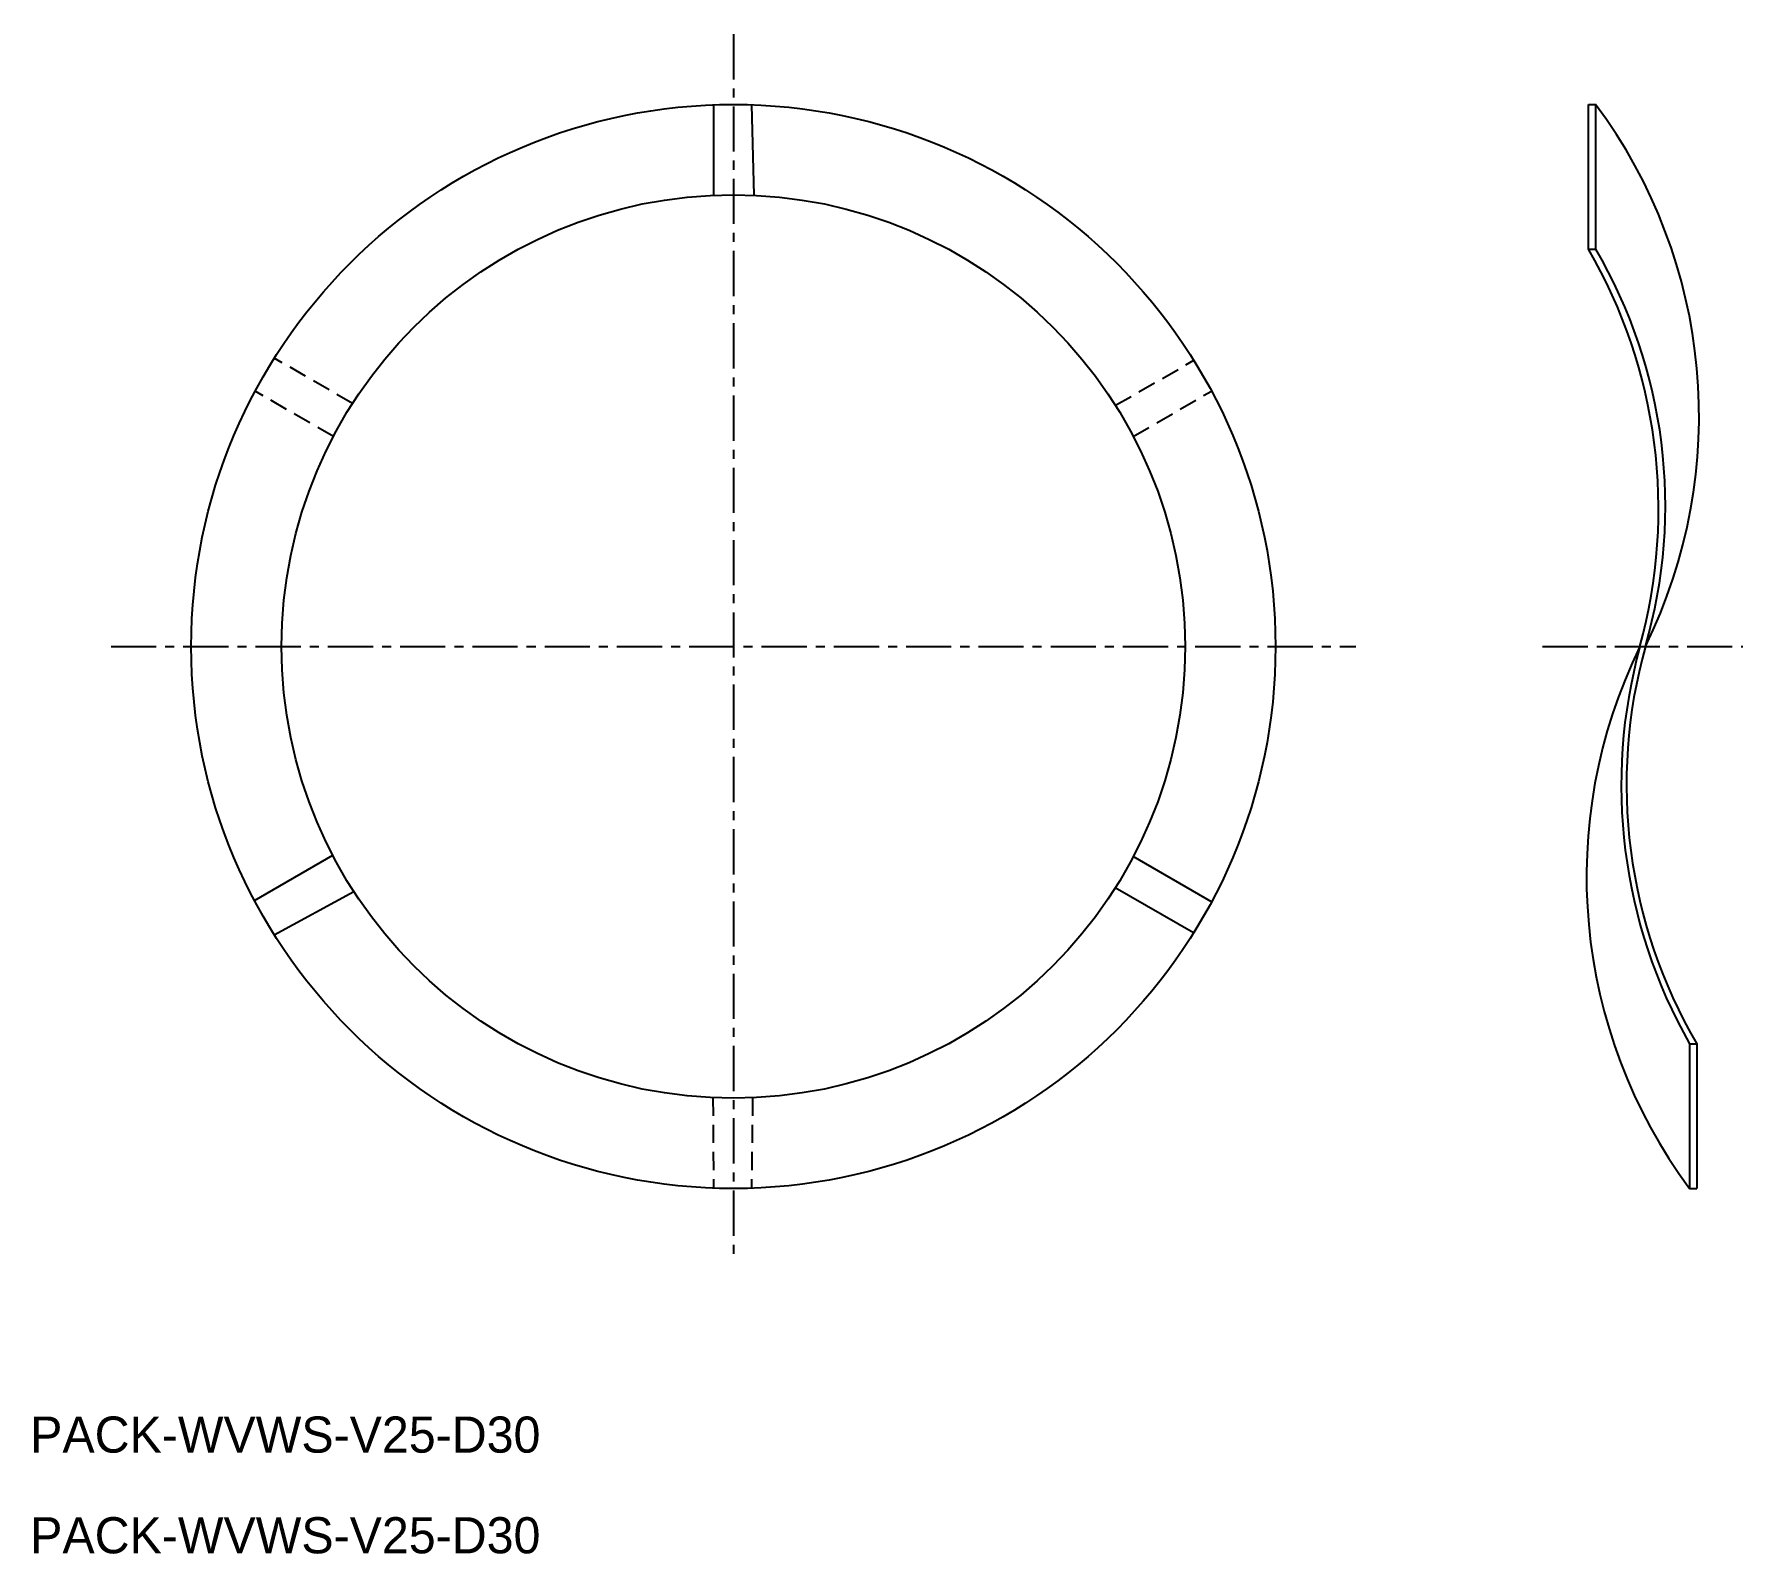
# Model space of a CAD drawing. Extents: x 71.9 to 119.2, y 8.4 to 50.4.
import ezdxf

# ---------------------------------------------------------------- set-up
doc = ezdxf.new("R2010")
doc.units = 0
doc.header["$MEASUREMENT"] = 0
doc.linetypes.add('CENTER', pattern=[2, 1.25, -0.25, 0.25, -0.25])
doc.linetypes.add('DASHED', pattern=[0.75, 0.5, -0.25])
doc.layers.get('0').update_dxf_attribs({"linetype": 'CONTINUOUS'})
doc.layers.add('CENTER', color=1, linetype='CENTER')

msp = doc.modelspace()

# ---------------------------------------------------------------- linework, layer by layer
at = {"color": 7, "linetype": 'Continuous'}
for p, q in [((90.717, 48.474), (90.717, 45.972)), ((91.767, 48.474), (91.835, 45.971)), ((114.924, 48.484), (115.124, 48.484)), ((114.924, 44.484), (114.924, 48.484)), ((115.124, 44.484), (115.124, 48.484)), ((114.924, 44.484), (115.124, 44.484)), ((78.015, 26.452), (80.178, 27.711)), ((104.494, 26.414), (102.33, 27.67)), ((78.563, 25.504), (80.766, 26.7)), ((103.998, 25.556), (101.832, 26.807)), ((117.724, 22.484), (117.724, 18.484)), ((117.724, 22.484), (117.924, 22.484)), ((117.924, 22.484), (117.924, 18.484)), ((117.724, 18.484), (117.924, 18.484))]:
    msp.add_line(p, q, dxfattribs=at)
at = {"color": 3, "linetype": 'DASHED'}
for p, q in [((80.727, 40.208), (78.563, 41.464)), ((101.833, 40.158), (104.003, 41.404)), ((80.198, 39.297), (78.032, 40.548)), ((102.33, 39.298), (104.494, 40.554)), ((90.699, 20.997), (90.717, 18.494)), ((91.798, 20.996), (91.767, 18.493))]:
    msp.add_line(p, q, dxfattribs=at)
at = {"color": 7, "linetype": 'Continuous'}
for radius in [15, 12.5]:
    msp.add_circle((91.264, 33.484), radius, dxfattribs=at)
for centre, radius, start, end in [((103.559, 39.861), 14.425, 333.7646, 36.7104), ((102.534, 37.287), 14.328, 344.6097, 30.1529), ((103.026, 37.386), 14.026, 343.8486, 30.4014), ((129.339, 27.112), 14.469, 153.8699, 216.6051), ((130.336, 29.647), 14.505, 164.6588, 209.5913), ((130.202, 29.667), 14.225, 164.4346, 210.328)]:
    msp.add_arc(centre, radius, start, end, dxfattribs=at)
at = {"layer": 'CENTER', "color": 1, "linetype": 'CENTER'}
for p, q in [((91.267, 50.429), (91.267, 16.539)), ((74.044, 33.484), (108.489, 33.484)), ((113.652, 33.484), (119.195, 33.484))]:
    msp.add_line(p, q, dxfattribs=at)

# ---------------------------------------------------------------- texts
at = {"color": 7, "linetype": 'Continuous'}
for p in [(71.808, 11.175), (71.808, 8.389)]:
    msp.add_text('PACK-WVWS-V25-D30', height=1, dxfattribs=at).set_placement(p)

doc.saveas('drawing.dxf')
